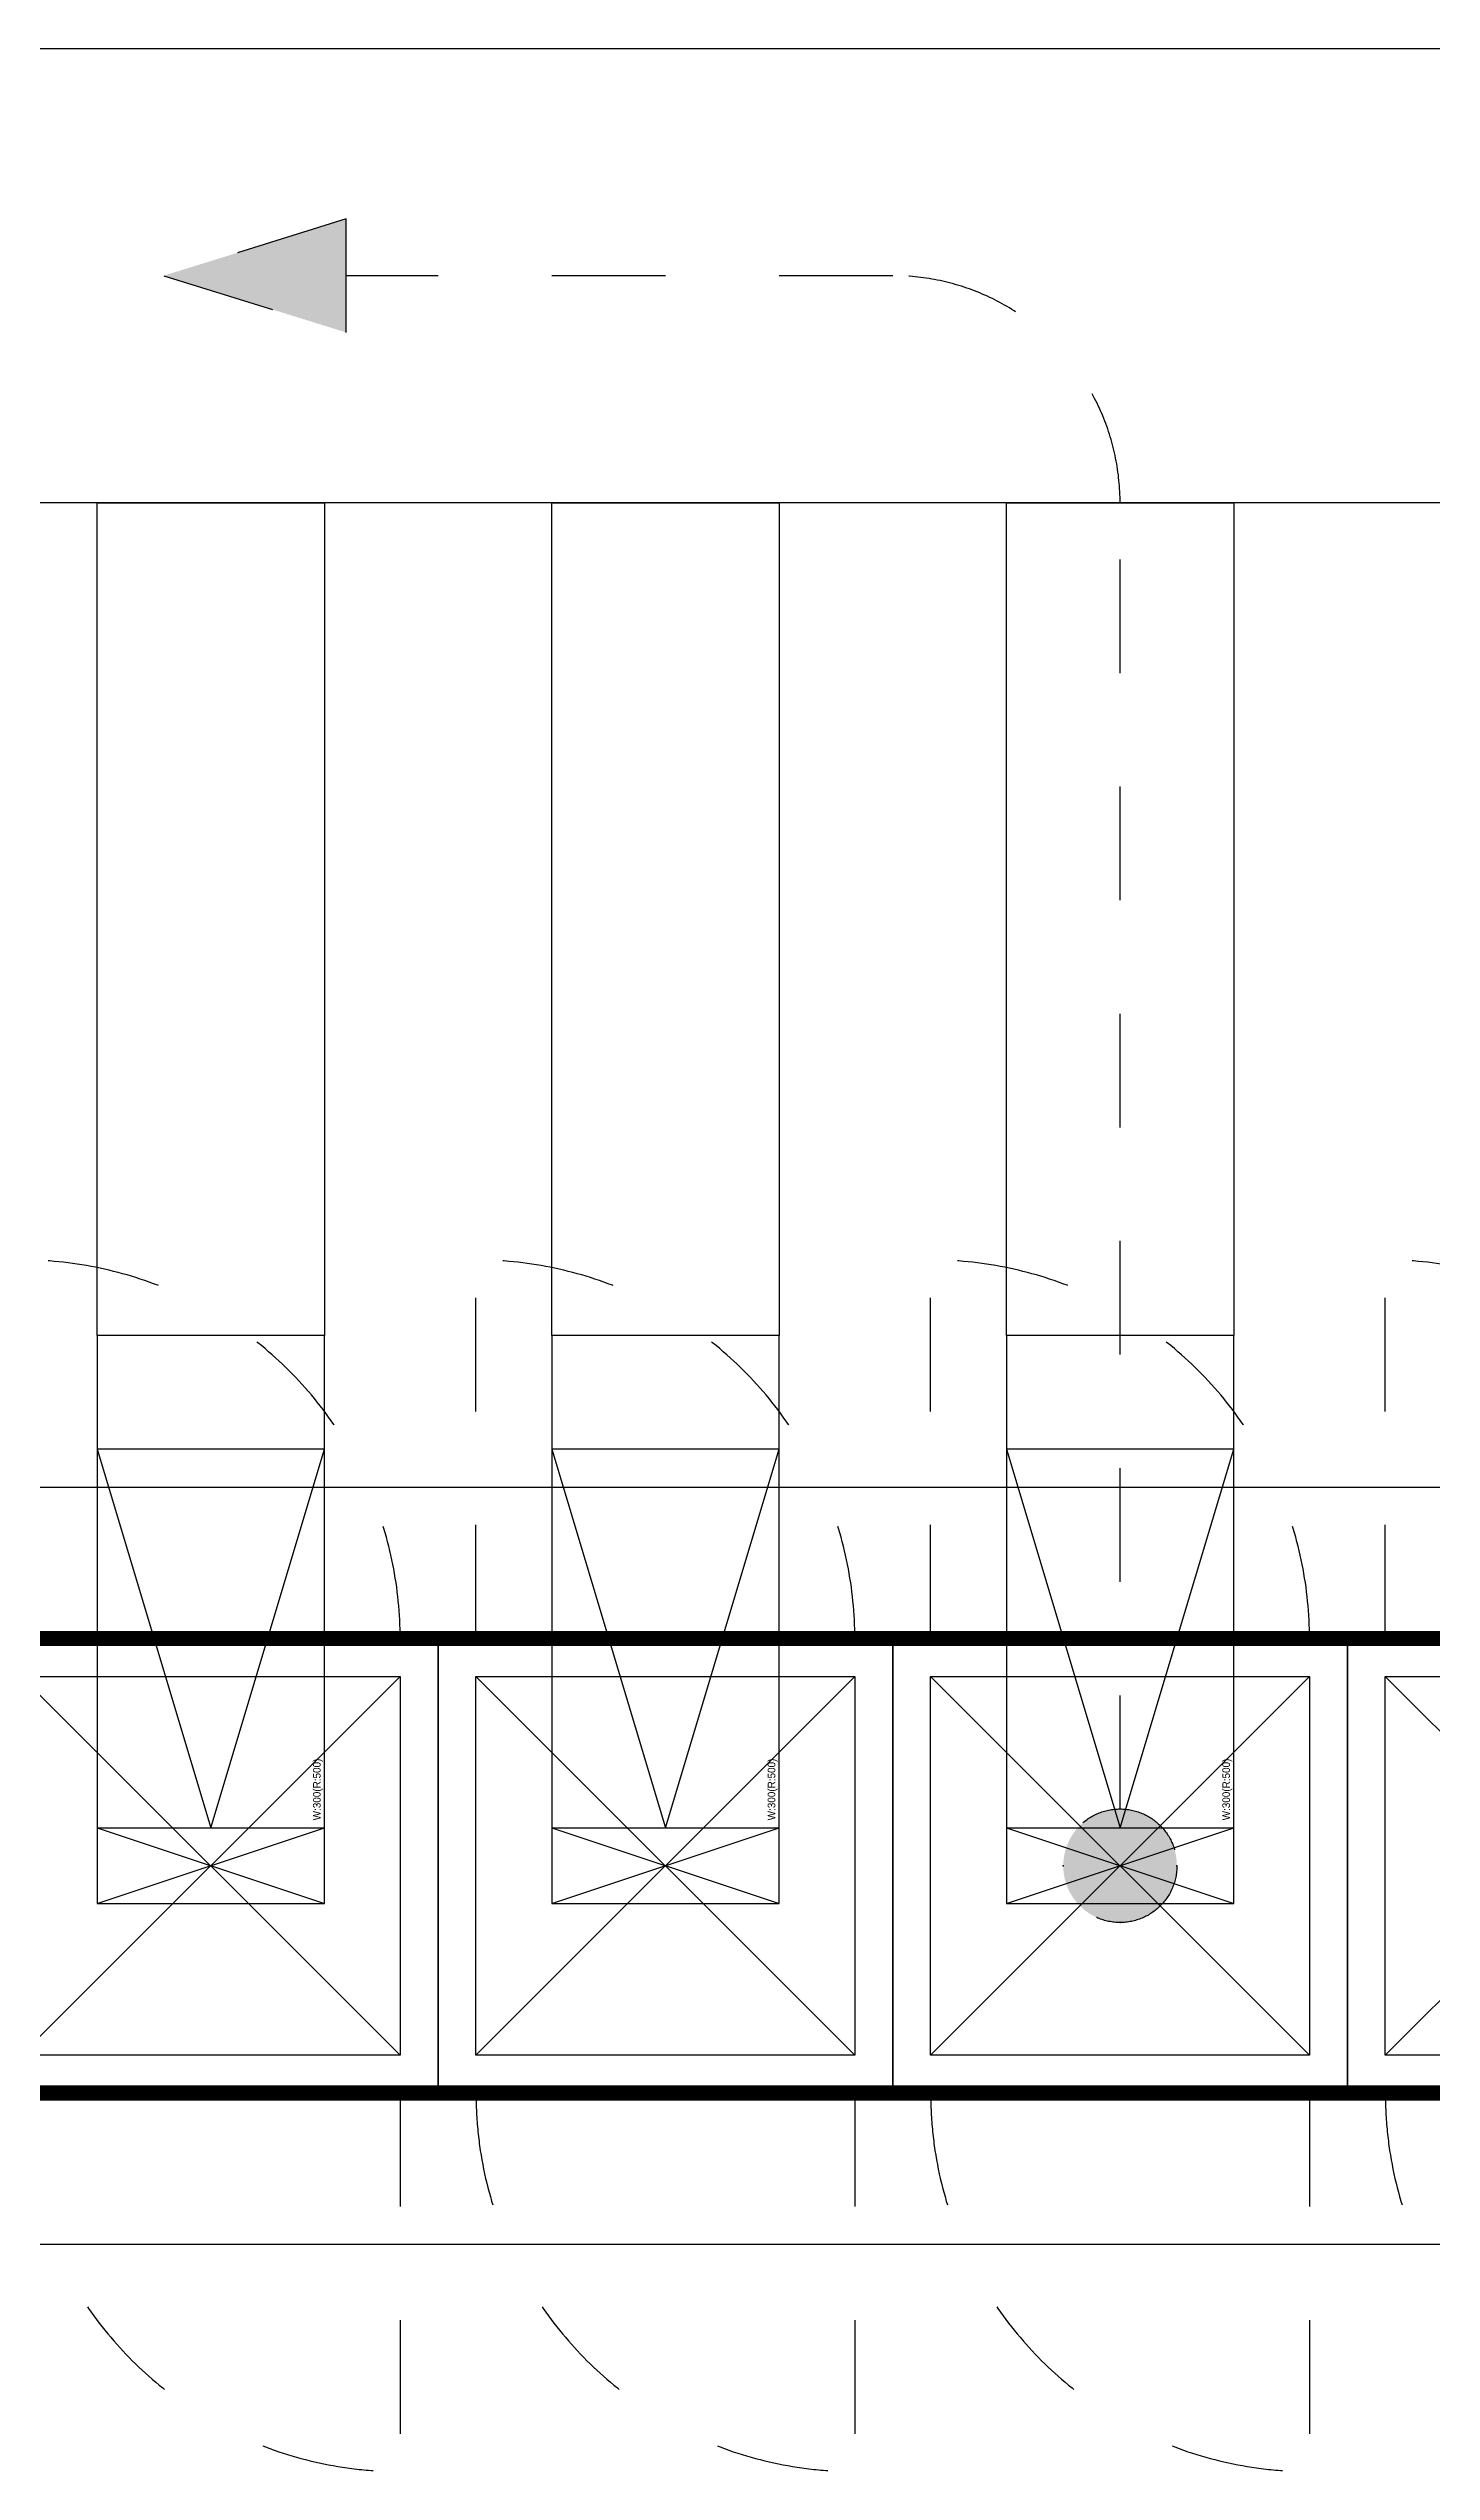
# Model space of a CAD drawing. Header units: millimetres. Extents: x 88028 to 500787, y -530175 to 1035835.
# Drawn here: x 116189 to 118015, y -259895 to -256695 of the extents above; entities that cross this region are included whole.
import ezdxf
from ezdxf.enums import TextEntityAlignment as Align

# ---------------------------------------------------------------- set-up
doc = ezdxf.new("R2010")
doc.units = ezdxf.units.MM
doc.header["$LTSCALE"] = 150
doc.linetypes.add('D1', pattern=[3, 1, -1, 1])
for name, color, linetype in [('------01 Motor Control Panel or Center', 4, 'Continuous'), ('-----00 LV_CABLE', 2, 'Continuous'), ('-----26 Electrical Cable Tray', 200, 'Continuous')]:
    doc.layers.add(name, color=color, linetype=linetype)
doc.styles.get("Standard").update_dxf_attribs({"font": ''})
doc.styles.get('Standard').set_extended_font_data('Dotum')

# ---------------------------------------------------------------- blocks, each defined once
blk = doc.blocks.new('*U21')
at = {"color": 0}
for p, q in [((150, 600), (-150, 600)), ((-150, 600), (0, 100)), ((0, 100), (150, 600)), ((-150, 100), (150, 100)), ((-150, 0), (150, 100)), ((-150, 100), (150, 0))]:
    blk.add_line(p, q, dxfattribs=at)
blk.add_lwpolyline([(-150, 750), (-150, 0), (150, 0), (150, 750)], close=True, dxfattribs=at)
blk.add_text('W:300(R:500)', height=10, rotation=90, dxfattribs=at).set_placement((140, 110), align=Align.MIDDLE_LEFT)
blk = doc.blocks.new('A06')
at = {"color": 1}
for p, q in [((-250, 250), (250, -250)), ((250, 250), (-250, -250))]:
    blk.add_line(p, q, dxfattribs=at)
at = {"color": 1, "linetype": 'D1'}
for p, q in [((300, 250), (800, 250)), ((-300, -250), (-800, -250))]:
    blk.add_line(p, q, dxfattribs=at)
blk.add_lwpolyline([(-300, 300), (300, 300), (300, -300), (-300, -300)], close=True)
at = {"color": 1}
blk.add_lwpolyline([(-250, 250), (250, 250), (250, -250), (-250, -250)], close=True, dxfattribs=at)
at = {"color": 1, "linetype": 'D1'}
for centre, start, end in [((-300, -250), 90, 180), ((300, 250), 270, 0)]:
    blk.add_arc(centre, 500, start, end, dxfattribs=at)
blk = doc.blocks.new('11')
at = {"linetype": 'D1'}
h = blk.add_hatch(color=256, dxfattribs=at)
edge = h.paths.add_edge_path()
edge.add_arc((0, 0), 75, 0, 360)
blk.add_circle((0, 0), 75, dxfattribs=at)
for p in [(0, 75), (-75, 0), (75, 0), (0, -75)]:
    blk.add_point(p, dxfattribs=at)
blk = doc.blocks.new('22')
at = {"linetype": 'D1'}
h = blk.add_hatch(color=0, dxfattribs=at)
h.dxf.hatch_style = 1
h.paths.add_polyline_path([(0, 0), (-240.6, 75), (-240.6, -75)])
at = {"color": 0, "linetype": 'D1'}
blk.add_lwpolyline([(-240.6, -75), (0, 0), (-240.6, 75)], close=True, dxfattribs=at)

msp = doc.modelspace()

# ---------------------------------------------------------------- linework, layer by layer
at = {"layer": '------01 Motor Control Panel or Center', "const_width": 20, "elevation": 0}
msp.add_lwpolyline([(119103.6, -259395.1), (113703.6, -259395.1), (113703.6, -258795.1), (119103.6, -258795.1)], close=True, dxfattribs=at)
msp.add_lwpolyline([(119103.6, -259395.1), (113703.6, -259395.1), (113703.6, -258795.1), (119103.6, -258795.1)], close=True, dxfattribs=at)
at = {"layer": '-----00 LV_CABLE', "linetype": 'D1', "elevation": 0}
msp.add_lwpolyline([(117603.6, -259020.1), (117603.6, -257295.4, 0.414214), (117303.6, -256995.4), (116582.3, -256995.4)], format="xyb", dxfattribs=at)
at = {"layer": '-----26 Electrical Cable Tray', "elevation": 0}
for points in [[(113853.6, -256695.4), (144153.6, -256695.4), (144153.6, -257295.4), (113853.6, -257295.4)], [(116553.6, -257295.4), (116553.6, -258395.1), (116253.6, -258395.1), (116253.6, -257295.4)], [(117153.6, -257295.4), (117153.6, -258395.1), (116853.6, -258395.1), (116853.6, -257295.4)], [(117753.6, -257295.4), (117753.6, -258395.1), (117453.6, -258395.1), (117453.6, -257295.4)]]:
    msp.add_lwpolyline(points, close=True, dxfattribs=at)
at = {"elevation": 0}
msp.add_lwpolyline([(119303.6, -259595.1), (113503.6, -259595.1), (113503.6, -258595.1), (119303.6, -258595.1)], close=True, dxfattribs=at)
msp.add_lwpolyline([(119303.6, -259595.1), (113503.6, -259595.1), (113503.6, -258595.1), (119303.6, -258595.1)], close=True, dxfattribs=at)

# ---------------------------------------------------------------- block references
at = {"layer": '------01 Motor Control Panel or Center', "rotation": 89.99999999999997}
for p in [(116403.6, -259095.1), (116403.6, -259095.1), (117003.6, -259095.1), (117003.6, -259095.1), (117603.6, -259095.1), (117603.6, -259095.1), (118203.6, -259095.1), (118203.6, -259095.1)]:
    msp.add_blockref('A06', p, dxfattribs=at)
at = {"layer": '-----00 LV_CABLE', "linetype": 'D1', "rotation": 180}
msp.add_blockref('22', (116341.7, -256995.4), dxfattribs=at)
at = {"layer": '-----00 LV_CABLE', "linetype": 'D1'}
msp.add_blockref('11', (117603.6, -259095.1), dxfattribs=at)
at = {"layer": '-----26 Electrical Cable Tray'}
for p in [(116403.6, -259145.1), (116403.6, -259145.1), (117003.6, -259145.1), (117003.6, -259145.1), (117603.6, -259145.1), (117603.6, -259145.1)]:
    msp.add_blockref('*U21', p, dxfattribs=at)

doc.saveas('drawing.dxf')
